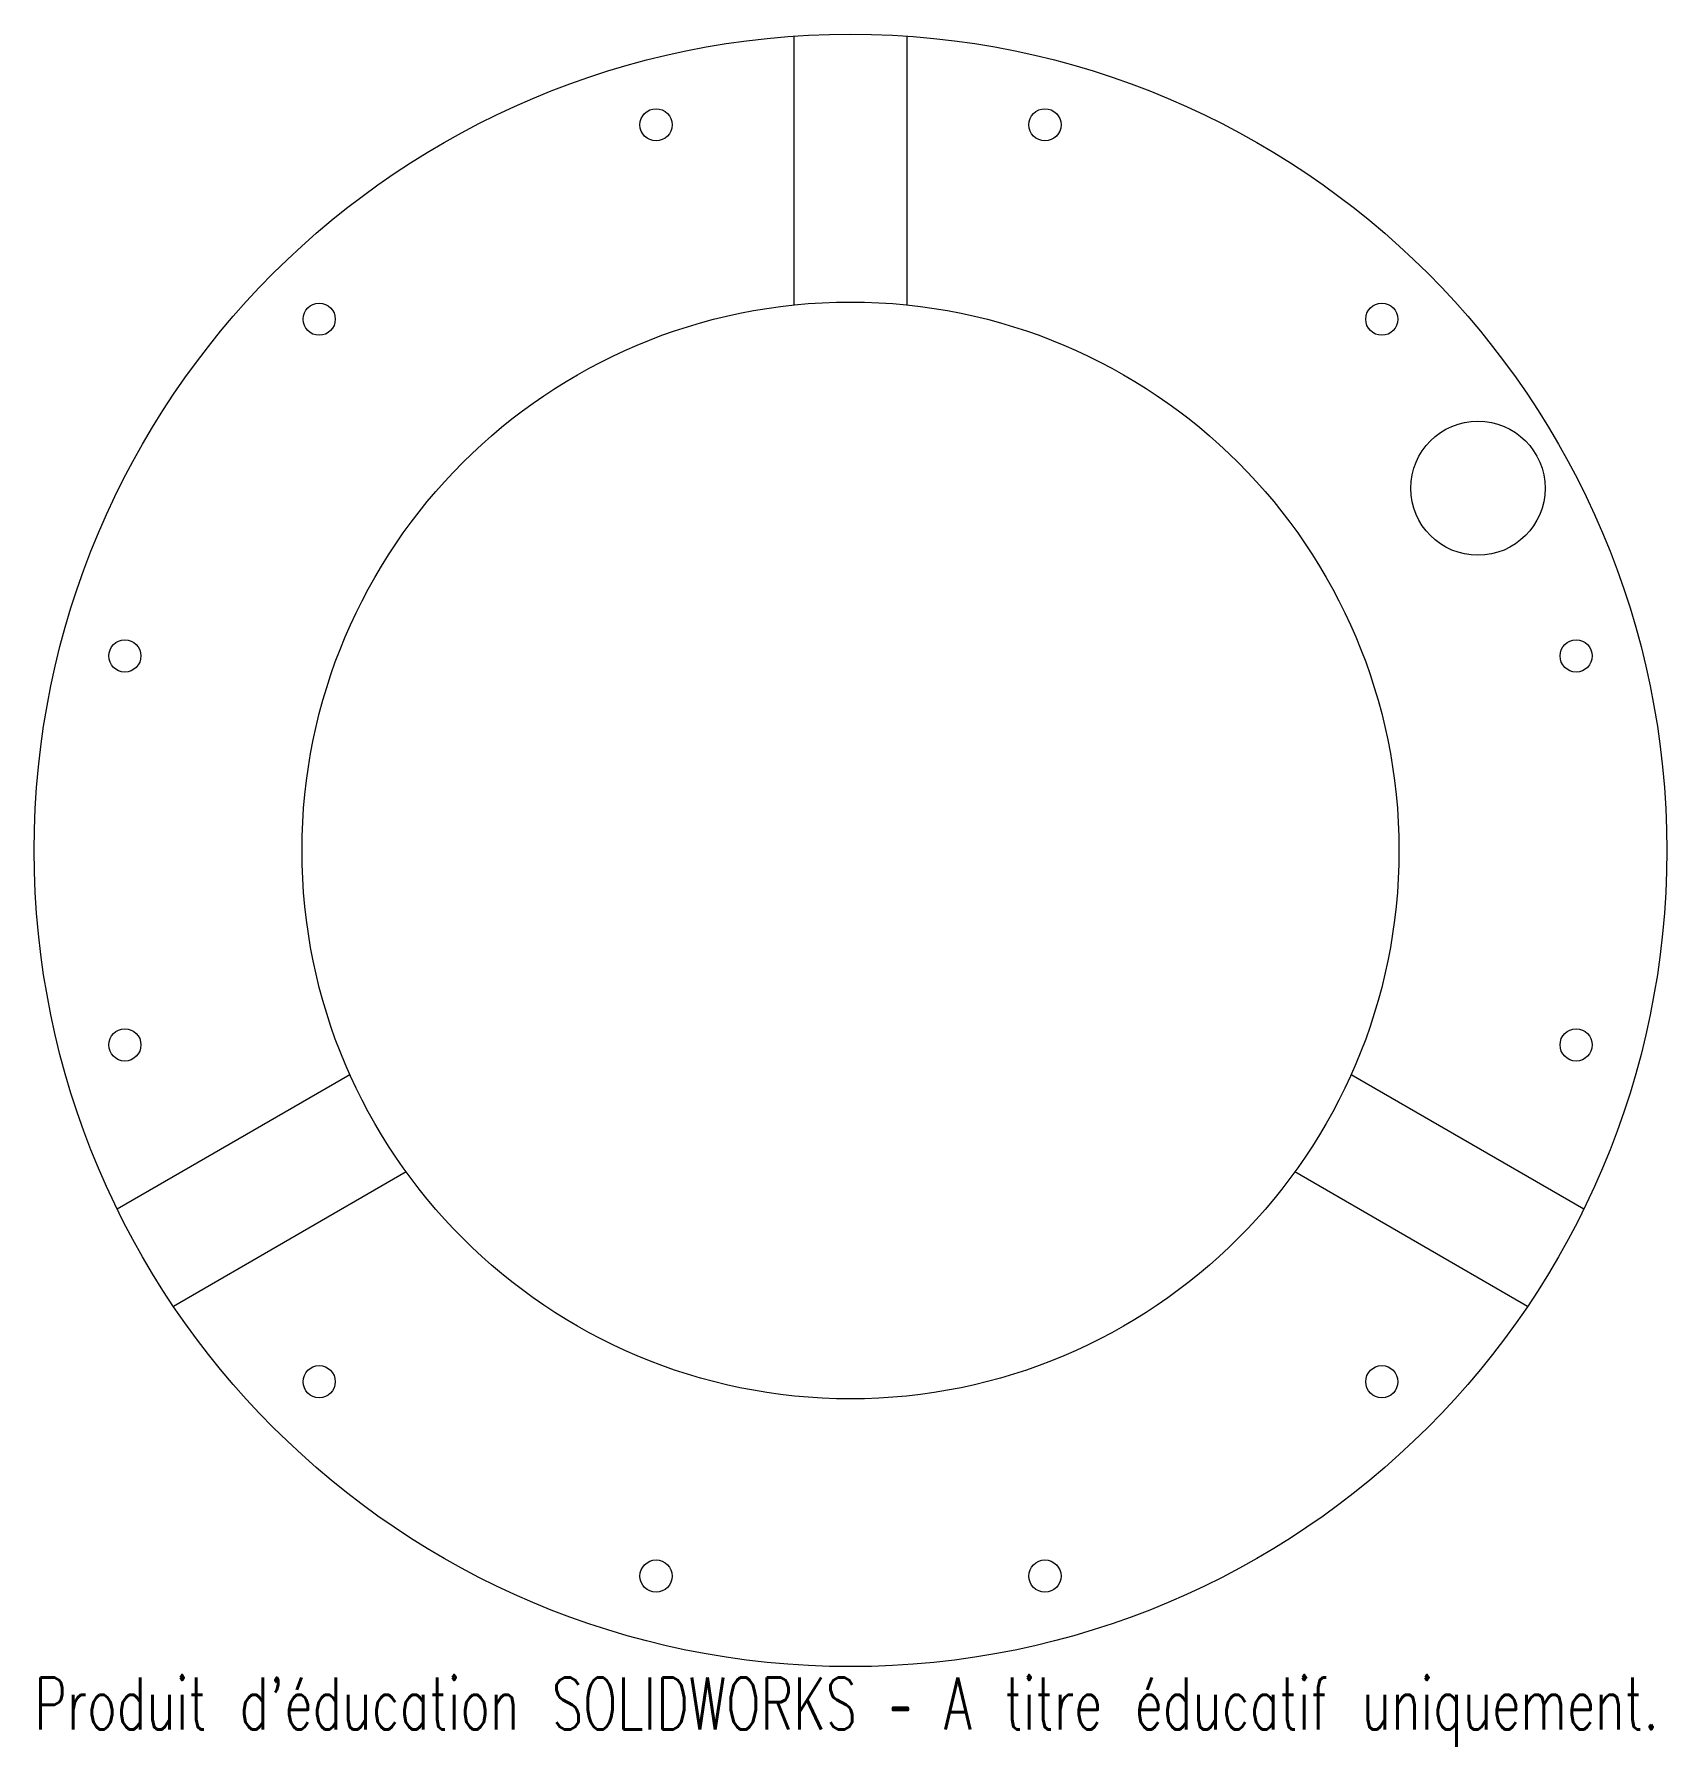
# Model space of a CAD drawing. Header units: millimetres. Extents: x -76 to 76, y -84 to 76.
import ezdxf

# ---------------------------------------------------------------- set-up
doc = ezdxf.new("R2010")
doc.units = ezdxf.units.MM
doc.styles.add('SLDTEXTSTYLE0', font='TXT', dxfattribs={"width": 0.7, "bigfont": 'bigfont'})

msp = doc.modelspace()

# ---------------------------------------------------------------- linework, layer by layer
at = {"color": 7, "linetype": 'Continuous', "lineweight": 15}
for p, q in [((-5.25, 50.83), (-5.25, 75.87)), ((5.25, 75.87), (5.25, 50.83)), ((-68.33, -33.39), (-46.64, -20.87)), ((46.64, -20.87), (68.33, -33.39)), ((-41.39, -29.96), (-63.08, -42.48)), ((63.08, -42.48), (41.39, -29.96))]:
    msp.add_line(p, q, dxfattribs=at)
for centre, radius in [((0, 0), 76.05), ((-18.12, 67.61), 1.5), ((18.12, 67.61), 1.5), ((0, 0), 51.1), ((-49.5, 49.5), 1.5), ((49.5, 49.5), 1.5), ((58.46, 33.75), 6.25), ((-67.61, 18.12), 1.5), ((67.61, 18.12), 1.5), ((-67.61, -18.12), 1.5), ((67.61, -18.12), 1.5), ((-49.5, -49.5), 1.5), ((49.5, -49.5), 1.5), ((-18.12, -67.61), 1.5), ((18.12, -67.61), 1.5)]:
    msp.add_circle(centre, radius, dxfattribs=at)

# ---------------------------------------------------------------- texts
at = {"color": 7, "linetype": 'Continuous', "insert": (-76.05, -77.07), "char_height": 4.8336, "attachment_point": 1, "style": 'SLDTEXTSTYLE0'}
msp.add_mtext("Produit d'éducation SOLIDWORKS – A titre éducatif uniquement.", dxfattribs=at)

doc.saveas('drawing.dxf')
